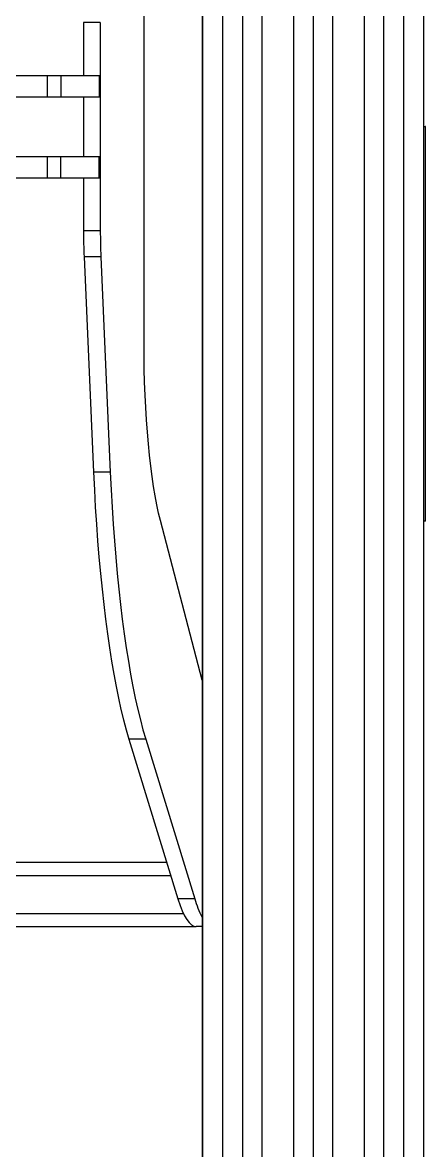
# Model space of a CAD drawing. Header units: centimetres. Extents: x 470464 to 524273, y 49611 to 59074.
# Drawn here: x 488116.6 to 488135.5, y 53934.6 to 53987.4 of the extents above; entities that cross this region are included whole.
import ezdxf

# ---------------------------------------------------------------- set-up
doc = ezdxf.new("R2010")
doc.units = ezdxf.units.CM
doc.header["$MEASUREMENT"] = 0
doc.layers.add('vinç', color=7, linetype='Continuous')

# ---------------------------------------------------------------- blocks, each defined once
blk = doc.blocks.new('fdtrhrghrtsehserhtr')
at = {"color": 2, "linetype": 'Continuous', "lineweight": 25}
for p, q in [((427909.419, 71796.684), (427339.423, 71796.684)), ((427339.423, 71796.657), (427909.419, 71796.657)), ((427582.918, 71796.755), (427564.418, 71796.755)), ((427582.918, 71796.755), (427564.418, 71796.755)), ((427564.418, 71796.755), (427564.418, 71796.745)), ((427564.418, 71796.755), (427564.418, 71796.755)), ((427564.418, 71796.745), (427582.918, 71796.745)), ((427564.418, 71796.684), (427564.418, 71796.745)), ((427582.918, 71796.755), (427582.918, 71796.745)), ((427582.918, 71796.755), (427582.918, 71796.755)), ((427582.918, 71796.745), (427582.918, 71796.684)), ((427339.423, 71795.731), (427909.419, 71795.731)), ((427339.423, 71794.788), (427784.918, 71794.788)), ((427339.423, 71793.882), (427784.918, 71793.882)), ((427339.423, 71792.397), (427784.918, 71792.397)), ((427339.423, 71791.484), (427784.918, 71791.484)), ((427339.423, 71790.571), (427784.918, 71790.571)), ((427339.423, 71789.086), (427784.918, 71789.086)), ((427339.423, 71788.18), (427788.976, 71788.18)), ((427339.423, 71787.237), (427789.774, 71787.237)), ((427339.423, 71786.311), (427790.557, 71786.311)), ((427339.423, 71786.284), (427790.58, 71786.284)), ((427590.371, 71786.284), (427582.887, 71784.334)), ((427593.131, 71783.64), (427600.624, 71785.942)), ((427600.624, 71785.942), (427600.624, 71785.154)), ((427601.918, 71786.284), (427601.918, 71786.008)), ((427601.918, 71731.989), (427601.918, 71786.008)), ((427601.318, 71785.416), (427601.318, 71732.582)), ((427593.131, 71782.852), (427600.624, 71785.154)), ((427599.518, 71733.183), (427599.518, 71784.814)), ((427598.918, 71784.63), (427598.918, 71733.368)), ((427574.566, 71783.561), (427554.27, 71783.561)), ((427593.131, 71783.64), (427593.131, 71782.852)), ((427570.521, 71781.539), (427580.618, 71781.982)), ((427580.618, 71781.982), (427580.618, 71781.194)), ((427559.54, 71781.512), (427562.018, 71781.512)), ((427559.54, 71781.512), (427559.54, 71780.724)), ((427562.018, 71781.457), (427562.018, 71781.512)), ((427562.018, 71781.512), (427563.018, 71781.512)), ((427562.018, 71779.667), (427562.018, 71781.457)), ((427562.018, 71781.457), (427563.018, 71781.457)), ((427563.018, 71781.457), (427563.018, 71781.512)), ((427563.018, 71781.512), (427565.818, 71781.512)), ((427563.018, 71779.667), (427563.018, 71781.457)), ((427565.818, 71781.457), (427565.818, 71781.512)), ((427565.818, 71781.512), (427566.818, 71781.512)), ((427565.818, 71779.667), (427565.818, 71781.457)), ((427566.818, 71781.457), (427565.818, 71781.457)), ((427566.818, 71781.457), (427566.818, 71781.512)), ((427566.818, 71781.512), (427569.296, 71781.512)), ((427566.818, 71779.667), (427566.818, 71781.457)), ((427569.296, 71781.512), (427569.296, 71780.724)), ((427570.521, 71781.539), (427570.521, 71780.751)), ((427570.521, 71780.751), (427580.618, 71781.194)), ((427559.54, 71780.724), (427562.018, 71780.724)), ((427563.018, 71780.724), (427565.818, 71780.724)), ((427566.818, 71780.724), (427569.296, 71780.724)), ((427562.018, 71779.024), (427562.018, 71779.667)), ((427562.018, 71779.667), (427563.018, 71779.667)), ((427563.018, 71779.024), (427563.018, 71779.667)), ((427566.818, 71779.667), (427565.818, 71779.667)), ((427565.818, 71779.024), (427565.818, 71779.667)), ((427566.818, 71779.024), (427566.818, 71779.667)), ((427562.018, 71738.973), (427562.018, 71779.024)), ((427562.018, 71779.024), (427563.018, 71779.024)), ((427563.018, 71738.973), (427563.018, 71779.024)), ((427565.818, 71779.024), (427566.818, 71779.024)), ((427565.818, 71738.973), (427565.818, 71779.024)), ((427566.818, 71738.973), (427566.818, 71779.024))]:
    blk.add_line(p, q, dxfattribs=at)
at = {"color": 2, "linetype": 'Continuous', "lineweight": 25, "flags": 128}
for points in [[(427600.624, 71785.154), (427600.922, 71785.253), (427601.183, 71785.355), (427601.406, 71785.46), (427601.589, 71785.567), (427601.733, 71785.676), (427601.836, 71785.786), (427601.898, 71785.897), (427601.918, 71786.008)], [(427582.887, 71784.334), (427582.531, 71784.248), (427582.144, 71784.165), (427581.73, 71784.086), (427581.288, 71784.012), (427580.821, 71783.943), (427580.33, 71783.879), (427579.817, 71783.82), (427579.285, 71783.767), (427578.735, 71783.719), (427578.169, 71783.678), (427577.59, 71783.642), (427576.999, 71783.613), (427576.399, 71783.591), (427575.792, 71783.574), (427575.18, 71783.564), (427574.566, 71783.561)], [(427580.618, 71781.982), (427581.439, 71782.021), (427582.249, 71782.066), (427583.048, 71782.117), (427583.833, 71782.174), (427584.604, 71782.237), (427585.359, 71782.306), (427586.096, 71782.38), (427586.814, 71782.459), (427587.512, 71782.544), (427588.189, 71782.633), (427588.843, 71782.728), (427589.474, 71782.827), (427590.079, 71782.931), (427590.659, 71783.04), (427591.211, 71783.152), (427591.735, 71783.269), (427592.231, 71783.389), (427592.696, 71783.513), (427593.131, 71783.64)], [(427580.618, 71781.194), (427581.439, 71781.233), (427582.249, 71781.278), (427583.048, 71781.329), (427583.833, 71781.387), (427584.604, 71781.449), (427585.359, 71781.518), (427586.096, 71781.592), (427586.814, 71781.671), (427587.512, 71781.756), (427588.189, 71781.846), (427588.843, 71781.94), (427589.474, 71782.04), (427590.079, 71782.143), (427590.659, 71782.252), (427591.211, 71782.364), (427591.735, 71782.481), (427592.231, 71782.601), (427592.696, 71782.725), (427593.131, 71782.852)]]:
    blk.add_lwpolyline(points, dxfattribs=at)
at = {"color": 2, "linetype": 'Continuous', "lineweight": 25}
for centre, radius, start, end in [((427599.466, 71790.04), 4.258, 285.7708, 298.108), ((427569.304, 71809.547), 28.035, 269.9853, 272.489), ((427569.304, 71808.76), 28.035, 269.9853, 272.489)]:
    blk.add_arc(centre, radius, start, end, dxfattribs=at)
blk = doc.blocks.new('K')
at = {"layer": 'vinç', "color": 0, "rotation": 270}
blk.add_blockref('fdtrhrghrtsehserhtr', (416338.736, 473046.981), dxfattribs=at)

msp = doc.modelspace()

# ---------------------------------------------------------------- block references
msp.add_blockref('K', (0, 8500))

doc.saveas('drawing.dxf')
